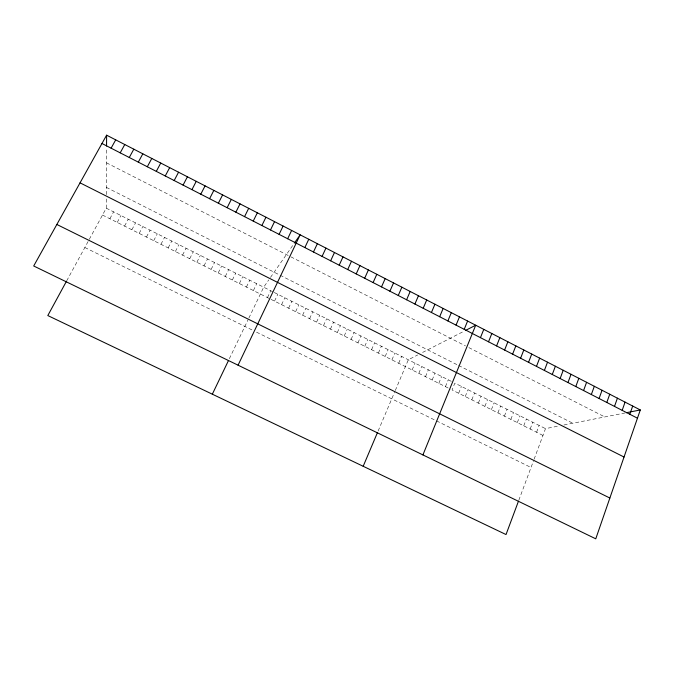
<?xml version="1.0" encoding="UTF-8"?>
<svg xmlns="http://www.w3.org/2000/svg" width="674" height="674" viewBox="0 0 674 674"><rect width="100%" height="100%" fill="white"/><g stroke="black" fill="none" stroke-linecap="round" stroke-linejoin="round"><path stroke-width="0.51" stroke-dasharray="3.37 2.53" d="M89.288 239.321L106.248 208.165L106.298 198.114M106.315 194.609L106.551 147.775M518.828 500.218L533.429 461.033M534.111 459.196L545.502 428.63L558.763 426.019M536.58 432.236L539.133 425.429M530.177 429.035L532.746 422.219M523.749 425.825L526.343 419.009M517.312 422.598L519.924 415.782M510.867 419.371L513.487 412.555M504.396 416.136L507.033 409.32M497.909 412.892L500.563 406.068M491.413 409.64L494.084 402.816M484.892 406.38L487.58 399.556M478.363 403.111L481.067 396.287M471.808 399.834L474.53 393.009M465.245 396.548L467.983 389.715M458.665 393.254L461.42 386.421M445.447 386.64L448.244 379.807M438.816 383.329L441.63 376.488M432.169 380.001L435 373.16M425.505 376.665L428.352 369.824M418.824 373.32L421.688 366.479M412.126 369.967L415.007 363.126M378.131 430.998L394.517 392.335M395.301 390.482L408.309 359.773L417.695 354.962M398.679 363.244L401.594 356.403M391.931 359.865L394.863 353.024M385.166 356.479L388.123 349.637M378.384 353.083L381.358 346.242M371.585 349.68L374.576 342.839M364.769 346.276L367.777 339.426M357.928 342.855L360.961 336.006M351.078 339.426L354.128 332.568M344.212 335.989L347.27 329.131M337.32 332.543L340.404 325.685M330.42 329.089L333.52 322.231M323.495 325.626L326.62 318.768M316.553 322.147L319.695 315.289M309.602 318.667L312.753 311.809M302.626 315.179L305.802 308.321M295.625 311.683L298.826 304.817M288.615 308.17L291.834 301.312M281.589 304.656L284.824 297.79M274.537 301.126L277.798 294.26M267.477 297.588L270.746 290.73M229.354 358.72L247.998 319.872M248.883 318.018L263.686 287.183L268.732 279.929M253.407 290.553L256.718 283.687M246.406 287.048L249.734 280.182M239.38 283.535L242.733 276.669M232.345 280.013L235.715 273.147M225.284 276.483L228.68 269.608M218.216 272.945L221.628 266.07M211.122 269.398L214.551 262.523M204.011 265.834L207.466 258.959M196.875 262.27L200.355 255.395M189.731 258.69L193.227 251.815M182.561 255.109L186.083 248.226M175.383 251.512L178.913 244.637M168.18 247.906L171.735 241.031M160.96 244.291L164.532 237.417M153.714 240.669L157.312 233.794M146.452 237.037L150.075 230.163M139.181 233.398L142.821 226.515M131.877 229.75L135.541 222.867M124.564 226.085L128.245 219.202M117.225 222.42L120.932 215.528M109.879 218.738L113.603 211.855M66.718 280.805L88.404 240.955M270.493 277.41L294.757 242.573M422.606 352.443L464.192 331.119M563.953 424.991L625.523 412.867M84.84 247.501L252.042 329.94M256.516 332.147L435.648 420.466M436.491 420.879L531.019 467.495M102.499 215.048L270.122 298.919M271.007 299.357L450.409 389.125M542.966 435.438L452.069 389.951L454.84 383.118L545.502 428.63M106.248 208.165L273.391 292.053M274.276 292.491L453.189 382.293M106.349 187.38L457.705 365.03M458.581 365.468L572.849 423.247M106.475 162.813L289.972 256.39M290.865 256.845L465.49 345.897M468.834 347.607L604.805 416.945"/><path stroke-width="1.01" d="M106.559 146.031L106.61 135.179L640.3 409.961L595.765 538.821L33.7 265.986L106.61 135.179M629.828 414.274L632.692 406.043M622.178 410.348L625.068 402.117M614.503 406.414L617.418 398.174M606.811 402.462L609.743 394.231M599.085 398.502L602.051 390.263M591.342 394.534L594.333 386.286M583.574 390.549L586.591 382.301M575.79 386.556L578.823 378.308M567.971 382.546L571.038 374.297M560.136 378.527L563.22 370.27M518.466 501.186L506.031 534.549L47.812 315.558L66.254 281.665M552.276 374.491L555.384 366.243M544.39 370.447L547.524 362.191M536.487 366.395L539.647 358.13M528.551 362.326L531.735 354.061M520.598 358.239L523.808 349.974M512.611 354.145L515.846 345.88M504.607 350.042L507.867 341.777M496.578 345.922L499.864 337.649M488.524 341.785L491.835 333.52M480.444 337.64L483.78 329.375M422.918 454.916L475.709 325.213L465.785 330.302M464.209 329.316L467.604 321.043M456.054 325.129L459.474 316.856M447.873 320.934L451.319 312.66M439.667 316.729L443.147 308.448M363.185 466.282L377.406 432.708M431.436 312.509L434.941 304.227M423.188 308.271L426.709 299.989M414.906 304.025L418.461 295.734M406.599 299.762L410.18 291.471M398.258 295.49L401.873 287.2M389.901 291.202L393.54 282.912M381.518 286.897L385.183 278.606M373.101 282.583L376.8 274.293M364.668 278.252L368.392 269.962M356.201 273.914L359.95 265.615M347.708 269.558L351.491 261.259M339.191 265.185L342.999 256.887M330.648 260.804L334.481 252.506M322.079 256.406L325.938 248.099M313.477 251.992L317.37 243.693M304.85 247.569L308.776 239.262M238.065 365.19L300.149 234.822L294.757 242.573M212.335 394.189L228.528 360.438M287.655 238.748L291.64 230.441M279.095 234.358L283.105 226.051M270.501 229.952L274.545 221.636M261.883 225.529L265.952 217.222M253.239 221.089L257.342 212.782M244.561 216.64L248.698 208.333M235.866 212.184L240.028 203.868M227.138 207.702L231.325 199.386M218.376 203.211L222.605 194.896M209.597 198.704L213.852 190.388M200.785 194.188L205.073 185.872M191.947 189.647L196.26 181.331M183.075 185.106L187.423 176.782M174.178 180.539L178.559 172.224M165.256 175.956L169.671 167.641M156.301 171.365L160.749 163.049M147.32 166.756L151.793 158.441M138.313 162.139L142.821 153.815M129.273 157.497L133.814 149.181M120.199 152.846L124.774 144.531M111.1 148.179L115.709 139.863M626.416 412.69L640.3 409.961M56.843 224.467L609.86 498.035M80.046 182.839L624.031 457.031M101.976 143.495L637.452 418.192"/></g></svg>
